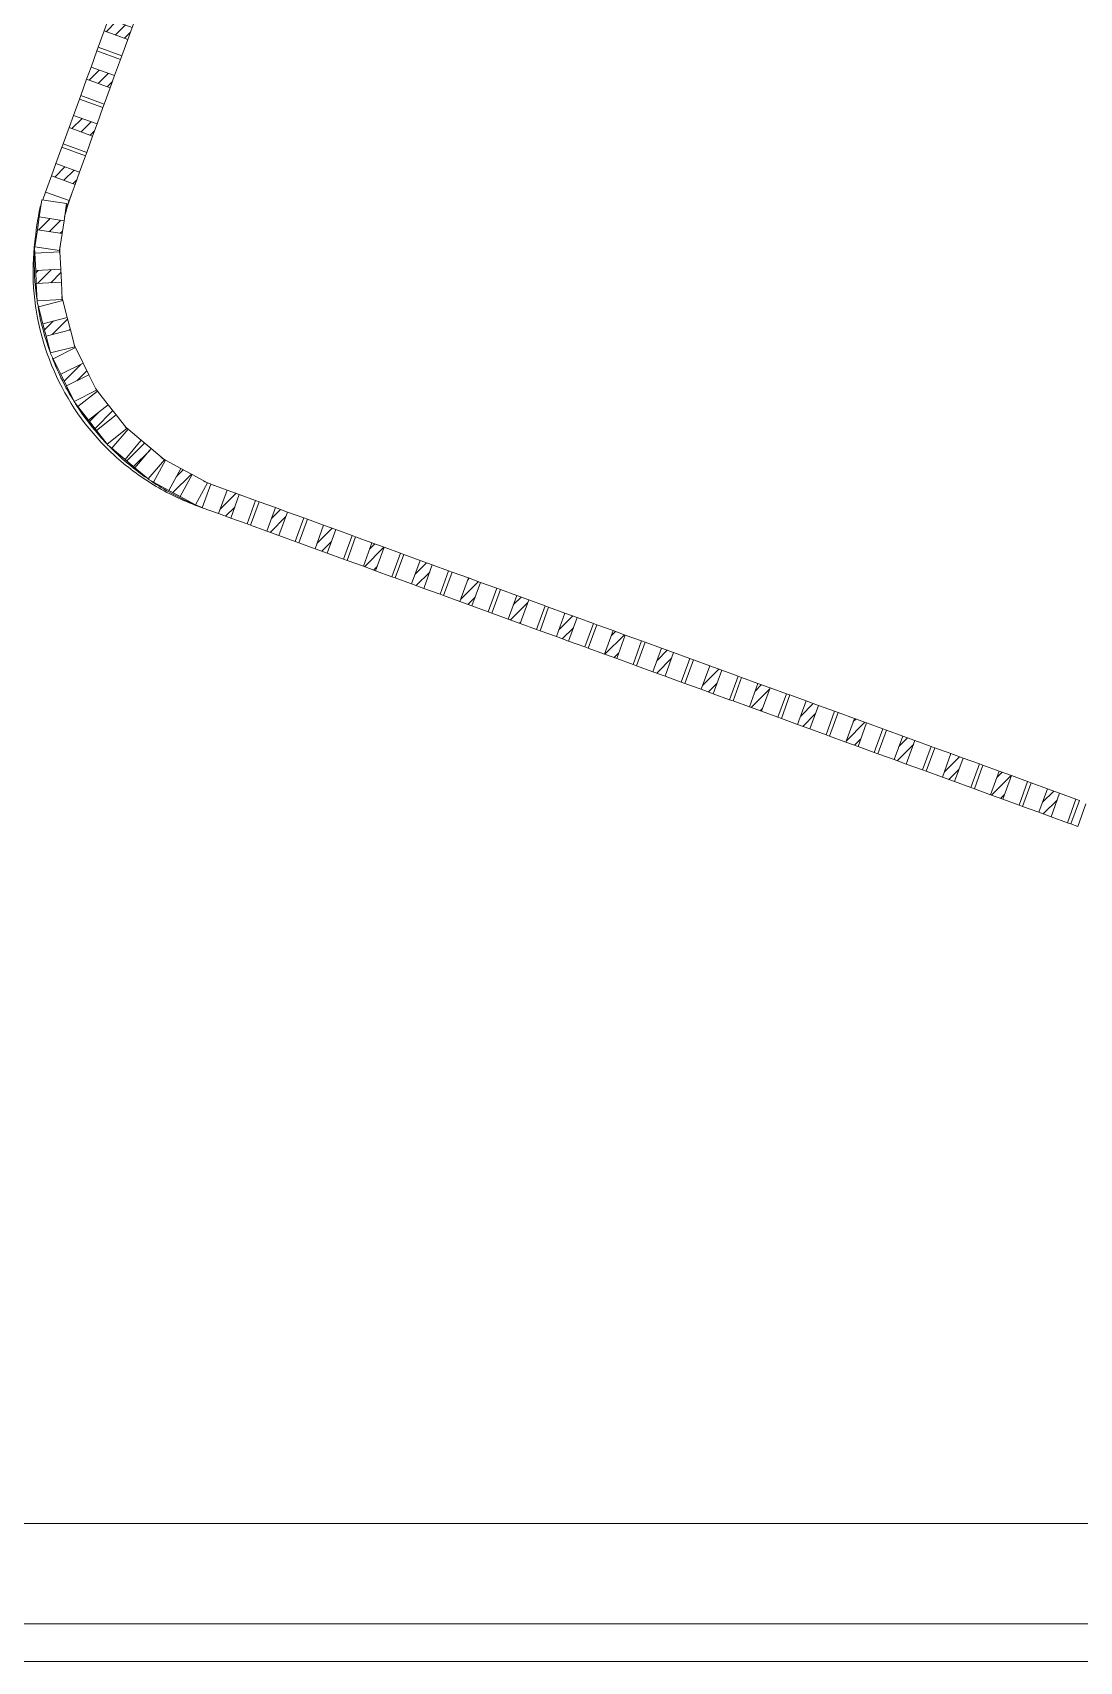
# Model space of a CAD drawing. Header units: millimetres. Extents: x -32090 to 18410, y 18847 to 76047.
# Drawn here: x -22973 to -18794, y 18847 to 25347 of the extents above; entities that cross this region are included whole.
import ezdxf

# ---------------------------------------------------------------- set-up
doc = ezdxf.new("R2010")
doc.units = ezdxf.units.MM
for name, color, linetype, lineweight in [('A-FLOR', 192, 'Continuous', 5), ('A-GLAZ-CURT', 52, 'Continuous', 5), ('A-GLAZ-CWMG', 51, 'Continuous', 5), ('A-WALL', 113, 'Continuous', 5)]:
    doc.layers.add(name, color=color, linetype=linetype, lineweight=lineweight)

# ---------------------------------------------------------------- blocks, each defined once
blk = doc.blocks.new('GUTTER_1 - GUTTER_1-8544427-1st Traffic Floor Plan - Pedestrian')
at = {"layer": 'A-FLOR'}
for p, q in [((-31939.9, 18997), (18260.1, 18997)), ((18410.1, 18847), (-32089.9, 18847))]:
    blk.add_line(p, q, dxfattribs=at)
blk = doc.blocks.new('X Block - X Block-V507-1st Traffic Floor Plan - Pedestrian')
at = {"layer": 'A-GLAZ-CURT'}
h = blk.add_hatch(dxfattribs=at)
h.set_pattern_fill('FP_493', color=256, style=0, pattern_type=2)
h.set_pattern_definition([(245, (-25398.88, 14461.136), (31.720773, -14.79164), [])])
h.paths.add_polyline_path([(18.3, 50), (-33.3, 50), (-33.3, -50), (18.3, -50)])
for p, q in [((-102.5, 50), (-33.3, 50)), ((18.3, 50), (-33.3, 50)), ((-33.3, 50), (-33.3, -50)), ((18.3, -50), (18.3, 50)), ((18.3, 50), (87.5, 50)), ((87.5, 50), (87.5, -50)), ((-33.3, -50), (-102.5, -50)), ((-33.3, -50), (18.3, -50)), ((87.5, -50), (18.3, -50))]:
    blk.add_line(p, q, dxfattribs=at)
blk = doc.blocks.new('X Block - X Block-V508-1st Traffic Floor Plan - Pedestrian')
at = {"layer": 'A-GLAZ-CURT'}
h = blk.add_hatch(dxfattribs=at)
h.set_pattern_fill('FP_494', color=256, style=0, pattern_type=2)
h.set_pattern_definition([(245, (-25603.88, 14461.136), (31.720773, -14.79164), [])])
h.paths.add_polyline_path([(18.3, -50), (18.3, 50), (-33.3, 50), (-33.3, -50)])
for p, q in [((-102.5, 50), (-102.5, -50)), ((-102.5, 50), (-33.3, 50)), ((18.3, 50), (-33.3, 50)), ((-33.3, 50), (-33.3, -50)), ((18.3, -50), (18.3, 50)), ((18.3, 50), (87.5, 50)), ((87.5, 50), (87.5, -50)), ((-33.3, -50), (-102.5, -50)), ((-33.3, -50), (18.3, -50)), ((87.5, -50), (18.3, -50))]:
    blk.add_line(p, q, dxfattribs=at)
blk = doc.blocks.new('X Block - X Block-V509-1st Traffic Floor Plan - Pedestrian')
at = {"layer": 'A-GLAZ-CURT'}
h = blk.add_hatch(dxfattribs=at)
h.set_pattern_fill('FP_495', color=256, style=0, pattern_type=2)
h.set_pattern_definition([(245, (-25808.88, 14461.136), (31.720773, -14.79164), [])])
h.paths.add_polyline_path([(-33.3, 50), (-33.3, -50), (18.3, -50), (18.3, 50)])
for p, q in [((-102.5, 50), (-102.5, -50)), ((-102.5, 50), (-33.3, 50)), ((18.3, 50), (-33.3, 50)), ((-33.3, 50), (-33.3, -50)), ((18.3, -50), (18.3, 50)), ((18.3, 50), (87.5, 50)), ((87.5, 50), (87.5, -50)), ((-33.3, -50), (-102.5, -50)), ((-33.3, -50), (18.3, -50)), ((87.5, -50), (18.3, -50))]:
    blk.add_line(p, q, dxfattribs=at)
blk = doc.blocks.new('X Block - X Block-V510-1st Traffic Floor Plan - Pedestrian')
at = {"layer": 'A-GLAZ-CURT'}
h = blk.add_hatch(dxfattribs=at)
h.set_pattern_fill('FP_496', color=256, style=0, pattern_type=2)
h.set_pattern_definition([(245, (-26013.88, 14461.136), (31.720773, -14.79164), [])])
h.paths.add_polyline_path([(-33.3, 50), (-33.3, -50), (18.3, -50), (18.3, 50), (-33, 50)])
for p, q in [((-102.5, 50), (-102.5, -50)), ((-102.5, 50), (-33.3, 50)), ((18.3, 50), (-33.3, 50)), ((-33.3, 50), (-33.3, -50)), ((18.3, -50), (18.3, 50)), ((18.3, 50), (87.5, 50)), ((87.5, 50), (87.5, -50)), ((-33.3, -50), (-102.5, -50)), ((-33.3, -50), (18.3, -50)), ((87.5, -50), (18.3, -50))]:
    blk.add_line(p, q, dxfattribs=at)
blk = doc.blocks.new('X Block - X Block-V511-1st Traffic Floor Plan - Pedestrian')
at = {"layer": 'A-GLAZ-CURT'}
h = blk.add_hatch(dxfattribs=at)
h.set_pattern_fill('FP_497', color=256, style=0, pattern_type=2)
h.set_pattern_definition([(245, (-26218.88, 14461.136), (31.720773, -14.79164), [])])
h.paths.add_polyline_path([(18.3, -50), (18.3, 50), (-33.3, 50), (-33.3, -50)])
for p, q in [((-102.5, 50), (-102.5, -50)), ((-102.5, 50), (-33.3, 50)), ((18.3, 50), (-33.3, 50)), ((-33.3, 50), (-33.3, -50)), ((18.3, -50), (18.3, 50)), ((18.3, 50), (87.5, 50)), ((87.5, 50), (87.5, -50)), ((-33.3, -50), (-102.5, -50)), ((-33.3, -50), (18.3, -50)), ((87.5, -50), (18.3, -50))]:
    blk.add_line(p, q, dxfattribs=at)
blk = doc.blocks.new('X Block - X Block-V512-1st Traffic Floor Plan - Pedestrian')
at = {"layer": 'A-GLAZ-CURT'}
h = blk.add_hatch(dxfattribs=at)
h.set_pattern_fill('FP_498', color=256, style=0, pattern_type=2)
h.set_pattern_definition([(245, (-26423.88, 14461.136), (31.720773, -14.79164), [])])
h.paths.add_polyline_path([(18.3, -50), (18.3, 50), (-33.3, 50), (-33.3, -50)])
for p, q in [((-102.5, 50), (-102.5, -50)), ((-102.5, 50), (-33.3, 50)), ((18.3, 50), (-33.3, 50)), ((-33.3, 50), (-33.3, -50)), ((18.3, -50), (18.3, 50)), ((18.3, 50), (87.5, 50)), ((87.5, 50), (87.5, -50)), ((-33.3, -50), (-102.5, -50)), ((-33.3, -50), (18.3, -50)), ((87.5, -50), (18.3, -50))]:
    blk.add_line(p, q, dxfattribs=at)
blk = doc.blocks.new('X Block - X Block-V513-1st Traffic Floor Plan - Pedestrian')
at = {"layer": 'A-GLAZ-CURT'}
h = blk.add_hatch(dxfattribs=at)
h.set_pattern_fill('FP_499', color=256, style=0, pattern_type=2)
h.set_pattern_definition([(245, (-26628.88, 14461.136), (31.720773, -14.79164), [])])
h.paths.add_polyline_path([(-33.3, 50), (-33.3, -50), (18.3, -50), (18.3, 50)])
for p, q in [((-102.5, 50), (-102.5, -50)), ((-102.5, 50), (-33.3, 50)), ((18.3, 50), (-33.3, 50)), ((-33.3, 50), (-33.3, -50)), ((18.3, -50), (18.3, 50)), ((18.3, 50), (87.5, 50)), ((87.5, 50), (87.5, -50)), ((-33.3, -50), (-102.5, -50)), ((-33.3, -50), (18.3, -50)), ((87.5, -50), (18.3, -50))]:
    blk.add_line(p, q, dxfattribs=at)
blk = doc.blocks.new('X Block - X Block-V514-1st Traffic Floor Plan - Pedestrian')
at = {"layer": 'A-GLAZ-CURT'}
h = blk.add_hatch(dxfattribs=at)
h.set_pattern_fill('FP_500', color=256, style=0, pattern_type=2)
h.set_pattern_definition([(245, (-26833.88, 14461.136), (31.720773, -14.79164), [])])
h.paths.add_polyline_path([(-33.3, 50), (-33.3, -50), (18.3, -50), (18.3, 50), (4.2, 50)])
for p, q in [((-102.5, 50), (-102.5, -50)), ((-102.5, 50), (-33.3, 50)), ((18.3, 50), (-33.3, 50)), ((-33.3, 50), (-33.3, -50)), ((18.3, -50), (18.3, 50)), ((18.3, 50), (87.5, 50)), ((87.5, 50), (87.5, -50)), ((-33.3, -50), (-102.5, -50)), ((-33.3, -50), (18.3, -50)), ((87.5, -50), (18.3, -50))]:
    blk.add_line(p, q, dxfattribs=at)
blk = doc.blocks.new('X Block - X Block-V515-1st Traffic Floor Plan - Pedestrian')
at = {"layer": 'A-GLAZ-CURT'}
h = blk.add_hatch(dxfattribs=at)
h.set_pattern_fill('FP_501', color=256, style=0, pattern_type=2)
h.set_pattern_definition([(245, (-27038.88, 14461.136), (31.720773, -14.79164), [])])
h.paths.add_polyline_path([(18.3, -50), (18.3, 50), (-33.3, 50), (-33.3, -50)])
for p, q in [((-102.5, 50), (-102.5, -50)), ((-102.5, 50), (-33.3, 50)), ((18.3, 50), (-33.3, 50)), ((-33.3, 50), (-33.3, -50)), ((18.3, -50), (18.3, 50)), ((18.3, 50), (87.5, 50)), ((87.5, 50), (87.5, -50)), ((-33.3, -50), (-102.5, -50)), ((-33.3, -50), (18.3, -50)), ((87.5, -50), (18.3, -50))]:
    blk.add_line(p, q, dxfattribs=at)
blk = doc.blocks.new('X Block - X Block-V516-1st Traffic Floor Plan - Pedestrian')
at = {"layer": 'A-GLAZ-CURT'}
h = blk.add_hatch(dxfattribs=at)
h.set_pattern_fill('FP_502', color=256, style=0, pattern_type=2)
h.set_pattern_definition([(245, (-27243.88, 14461.136), (31.720773, -14.79164), [])])
h.paths.add_polyline_path([(18.3, 50), (-33.3, 50), (-33.3, -50), (18.3, -50)])
for p, q in [((-102.5, 50), (-102.5, -50)), ((-102.5, 50), (-33.3, 50)), ((18.3, 50), (-33.3, 50)), ((-33.3, 50), (-33.3, -50)), ((18.3, -50), (18.3, 50)), ((18.3, 50), (87.5, 50)), ((87.5, 50), (87.5, -50)), ((-33.3, -50), (-102.5, -50)), ((-33.3, -50), (18.3, -50)), ((87.5, -50), (18.3, -50))]:
    blk.add_line(p, q, dxfattribs=at)
blk = doc.blocks.new('X Block - X Block-V517-1st Traffic Floor Plan - Pedestrian')
at = {"layer": 'A-GLAZ-CURT'}
h = blk.add_hatch(dxfattribs=at)
h.set_pattern_fill('FP_503', color=256, style=0, pattern_type=2)
h.set_pattern_definition([(245, (-27448.88, 14461.136), (31.720773, -14.79164), [])])
h.paths.add_polyline_path([(-33.3, 50), (-33.3, -50), (18.3, -50), (18.3, 50)])
for p, q in [((-102.5, 50), (-102.5, -50)), ((-102.5, 50), (-33.3, 50)), ((18.3, 50), (-33.3, 50)), ((-33.3, 50), (-33.3, -50)), ((18.3, -50), (18.3, 50)), ((18.3, 50), (87.5, 50)), ((87.5, 50), (87.5, -50)), ((-33.3, -50), (-102.5, -50)), ((-33.3, -50), (18.3, -50)), ((87.5, -50), (18.3, -50))]:
    blk.add_line(p, q, dxfattribs=at)
blk = doc.blocks.new('Rectangular Mullion - 15 x 100mm-10623212-1st Traffic Floor Plan - Pedestrian')
at = {"layer": 'A-GLAZ-CWMG'}
for p, q in [((0, 50), (-15, 50)), ((-15, 50), (-15, -50)), ((0, -50), (0, 50)), ((-15, -50), (0, -50))]:
    blk.add_line(p, q, dxfattribs=at)
blk = doc.blocks.new('Rectangular Mullion - 15 x 100mm-10623206-1st Traffic Floor Plan - Pedestrian')
at = {"layer": 'A-GLAZ-CWMG'}
for p, q in [((17131.1, 68712), (17131.1, 68727)), ((17231.1, 68727), (17231.1, 68712))]:
    blk.add_line(p, q, dxfattribs=at)
blk = doc.blocks.new('Rectangular Mullion - 15 x 100mm-V155-1st Traffic Floor Plan - Pedestrian')
at = {"layer": 'A-GLAZ-CWMG'}
for p, q in [((-23149.9, 65882), (-23134.9, 65882)), ((-23134.9, 65782), (-23149.9, 65782))]:
    blk.add_line(p, q, dxfattribs=at)
blk = doc.blocks.new('X Block - X Block-V518-1st Traffic Floor Plan - Pedestrian')
at = {"layer": 'A-GLAZ-CURT'}
h = blk.add_hatch(dxfattribs=at)
h.set_pattern_fill('FP_504', color=256, style=0, pattern_type=2)
h.set_pattern_definition([(245, (-27653.88, 14461.136), (31.720773, -14.79164), [])])
h.paths.add_polyline_path([(-33.3, 50), (-33.3, -50), (18.3, -50), (18.3, 50)])
for p, q in [((-102.5, 50), (-102.5, -50)), ((-102.5, 50), (-33.3, 50)), ((18.3, 50), (-33.3, 50)), ((-33.3, 50), (-33.3, -50)), ((18.3, -50), (18.3, 50)), ((18.3, 50), (87.5, 50)), ((87.5, 50), (87.5, -50)), ((-33.3, -50), (-102.5, -50)), ((-33.3, -50), (18.3, -50)), ((87.5, -50), (18.3, -50))]:
    blk.add_line(p, q, dxfattribs=at)
blk = doc.blocks.new('X Block - X Block-V519-1st Traffic Floor Plan - Pedestrian')
at = {"layer": 'A-GLAZ-CURT'}
h = blk.add_hatch(dxfattribs=at)
h.set_pattern_fill('FP_505', color=256, style=0, pattern_type=2)
h.set_pattern_definition([(245, (-27858.88, 14461.136), (31.720773, -14.79164), [])])
h.paths.add_polyline_path([(18.3, 50), (-33.3, 50), (-33.3, -50), (18.3, -50)])
for p, q in [((-102.5, 50), (-102.5, -50)), ((-102.5, 50), (-33.3, 50)), ((18.3, 50), (-33.3, 50)), ((-33.3, 50), (-33.3, -50)), ((18.3, -50), (18.3, 50)), ((18.3, 50), (87.5, 50)), ((87.5, 50), (87.5, -50)), ((-33.3, -50), (-102.5, -50)), ((-33.3, -50), (18.3, -50)), ((87.5, -50), (18.3, -50))]:
    blk.add_line(p, q, dxfattribs=at)
blk = doc.blocks.new('X Block - X Block-V520-1st Traffic Floor Plan - Pedestrian')
at = {"layer": 'A-GLAZ-CURT'}
h = blk.add_hatch(dxfattribs=at)
h.set_pattern_fill('FP_506', color=256, style=0, pattern_type=2)
h.set_pattern_definition([(245, (-28063.88, 14461.136), (31.720773, -14.79164), [])])
h.paths.add_polyline_path([(18.3, 50), (-33.3, 50), (-33.3, -50), (18.3, -50)])
for p, q in [((-102.5, 50), (-102.5, -50)), ((-102.5, 50), (-33.3, 50)), ((18.3, 50), (-33.3, 50)), ((-33.3, 50), (-33.3, -50)), ((18.3, -50), (18.3, 50)), ((18.3, 50), (87.5, 50)), ((87.5, 50), (87.5, -50)), ((-33.3, -50), (-102.5, -50)), ((-33.3, -50), (18.3, -50)), ((87.5, -50), (18.3, -50))]:
    blk.add_line(p, q, dxfattribs=at)
blk = doc.blocks.new('X Block - X Block-V521-1st Traffic Floor Plan - Pedestrian')
at = {"layer": 'A-GLAZ-CURT'}
h = blk.add_hatch(dxfattribs=at)
h.set_pattern_fill('FP_507', color=256, style=0, pattern_type=2)
h.set_pattern_definition([(245, (-28268.88, 14461.136), (31.720773, -14.79164), [])])
h.paths.add_polyline_path([(-33.3, 50), (-33.3, -50), (18.3, -50), (18.3, 50)])
for p, q in [((-102.5, 50), (-102.5, -50)), ((-102.5, 50), (-33.3, 50)), ((18.3, 50), (-33.3, 50)), ((-33.3, 50), (-33.3, -50)), ((18.3, -50), (18.3, 50)), ((18.3, 50), (87.5, 50)), ((87.5, 50), (87.5, -50)), ((-33.3, -50), (-102.5, -50)), ((-33.3, -50), (18.3, -50)), ((87.5, -50), (18.3, -50))]:
    blk.add_line(p, q, dxfattribs=at)
blk = doc.blocks.new('X Block - X Block-V522-1st Traffic Floor Plan - Pedestrian')
at = {"layer": 'A-GLAZ-CURT'}
h = blk.add_hatch(dxfattribs=at)
h.set_pattern_fill('FP_508', color=256, style=0, pattern_type=2)
h.set_pattern_definition([(245, (-28473.88, 14461.136), (31.720773, -14.79164), [])])
h.paths.add_polyline_path([(-33.3, 50), (-33.3, -50), (18.3, -50), (18.3, 50)])
for p, q in [((-102.5, 50), (-102.5, -50)), ((-102.5, 50), (-33.3, 50)), ((18.3, 50), (-33.3, 50)), ((-33.3, 50), (-33.3, -50)), ((18.3, -50), (18.3, 50)), ((18.3, 50), (87.5, 50)), ((87.5, 50), (87.5, -50)), ((-33.3, -50), (-102.5, -50)), ((-33.3, -50), (18.3, -50)), ((87.5, -50), (18.3, -50))]:
    blk.add_line(p, q, dxfattribs=at)
blk = doc.blocks.new('X Block - X Block-V523-1st Traffic Floor Plan - Pedestrian')
at = {"layer": 'A-GLAZ-CURT'}
h = blk.add_hatch(dxfattribs=at)
h.set_pattern_fill('FP_509', color=256, style=0, pattern_type=2)
h.set_pattern_definition([(335, (-15483.08, -29940.082), (14.79164, 31.720773), [])])
h.paths.add_polyline_path([(-33.3, -50), (18.3, -50), (18.3, 50), (-33.3, 50), (-33.3, 44.8)])
for p, q in [((-102.5, 50), (-102.5, -50)), ((-102.5, 50), (-33.3, 50)), ((18.3, 50), (-33.3, 50)), ((-33.3, 50), (-33.3, -50)), ((18.3, -50), (18.3, 50)), ((18.3, 50), (87.5, 50)), ((87.5, 50), (87.5, -50)), ((-33.3, -50), (-102.5, -50)), ((-33.3, -50), (18.3, -50)), ((87.5, -50), (18.3, -50))]:
    blk.add_line(p, q, dxfattribs=at)
blk = doc.blocks.new('X Block - X Block-V524-1st Traffic Floor Plan - Pedestrian')
at = {"layer": 'A-GLAZ-CURT'}
h = blk.add_hatch(dxfattribs=at)
h.set_pattern_fill('FP_510', color=256, style=0, pattern_type=2)
h.set_pattern_definition([(335, (-15688.08, -29940.082), (14.79164, 31.720773), [])])
h.paths.add_polyline_path([(-33.3, 50), (-33.3, -50), (18.3, -50), (18.3, 50)])
for p, q in [((-102.5, 50), (-102.5, -50)), ((-102.5, 50), (-33.3, 50)), ((18.3, 50), (-33.3, 50)), ((-33.3, 50), (-33.3, -50)), ((18.3, -50), (18.3, 50)), ((18.3, 50), (87.5, 50)), ((87.5, 50), (87.5, -50)), ((-33.3, -50), (-102.5, -50)), ((-33.3, -50), (18.3, -50)), ((87.5, -50), (18.3, -50))]:
    blk.add_line(p, q, dxfattribs=at)
blk = doc.blocks.new('X Block - X Block-V525-1st Traffic Floor Plan - Pedestrian')
at = {"layer": 'A-GLAZ-CURT'}
h = blk.add_hatch(dxfattribs=at)
h.set_pattern_fill('FP_511', color=256, style=0, pattern_type=2)
h.set_pattern_definition([(335, (-15893.08, -29940.082), (14.79164, 31.720773), [])])
h.paths.add_polyline_path([(18.3, 50), (-33.3, 50), (-33.3, -50), (18.3, -50)])
for p, q in [((-102.5, 50), (-102.5, -50)), ((-102.5, 50), (-33.3, 50)), ((18.3, 50), (-33.3, 50)), ((-33.3, 50), (-33.3, -50)), ((18.3, -50), (18.3, 50)), ((18.3, 50), (87.5, 50)), ((87.5, 50), (87.5, -50)), ((-33.3, -50), (-102.5, -50)), ((-33.3, -50), (18.3, -50)), ((87.5, -50), (18.3, -50))]:
    blk.add_line(p, q, dxfattribs=at)
blk = doc.blocks.new('X Block - X Block-V526-1st Traffic Floor Plan - Pedestrian')
at = {"layer": 'A-GLAZ-CURT'}
h = blk.add_hatch(dxfattribs=at)
h.set_pattern_fill('FP_512', color=256, style=0, pattern_type=2)
h.set_pattern_definition([(335, (-16098.08, -29940.082), (14.79164, 31.720773), [])])
h.paths.add_polyline_path([(-33.3, -50), (18.3, -50), (18.3, 50), (-33.3, 50)])
for p, q in [((-102.5, 50), (-102.5, -50)), ((-102.5, 50), (-33.3, 50)), ((18.3, 50), (-33.3, 50)), ((-33.3, 50), (-33.3, -50)), ((18.3, -50), (18.3, 50)), ((18.3, 50), (87.5, 50)), ((87.5, 50), (87.5, -50)), ((-33.3, -50), (-102.5, -50)), ((-33.3, -50), (18.3, -50)), ((87.5, -50), (18.3, -50))]:
    blk.add_line(p, q, dxfattribs=at)
blk = doc.blocks.new('Rectangular Mullion - 15 x 100mm-V501-1st Traffic Floor Plan - Pedestrian')
at = {"layer": 'A-GLAZ-CWMG'}
for p, q in [((-12991.4, 22638), (-12977.3, 22643.1)), ((-12943.1, 22549.2), (-12957.2, 22544))]:
    blk.add_line(p, q, dxfattribs=at)
blk = doc.blocks.new('X Block - X Block-V567-1st Traffic Floor Plan - Pedestrian')
at = {"layer": 'A-GLAZ-CURT'}
h = blk.add_hatch(dxfattribs=at)
h.set_pattern_fill('FP_554', color=256, style=0, pattern_type=2)
h.set_pattern_definition([(245, (-28678.88, 14461.136), (31.720773, -14.79164), [])])
h.paths.add_polyline_path([(18.3, 50), (-33.3, 50), (-33.3, -50), (18.3, -50)])
for p, q in [((-102.5, 50), (-102.5, -50)), ((-102.5, 50), (-33.3, 50)), ((18.3, 50), (-33.3, 50)), ((-33.3, 50), (-33.3, -50)), ((18.3, -50), (18.3, 50)), ((18.3, 50), (87.5, 50)), ((87.5, 50), (87.5, -50)), ((-33.3, -50), (-102.5, -50)), ((-33.3, -50), (18.3, -50)), ((87.5, -50), (18.3, -50))]:
    blk.add_line(p, q, dxfattribs=at)
blk = doc.blocks.new('X Block - X Block-V568-1st Traffic Floor Plan - Pedestrian')
at = {"layer": 'A-GLAZ-CURT'}
h = blk.add_hatch(dxfattribs=at)
h.set_pattern_fill('FP_555', color=256, style=0, pattern_type=2)
h.set_pattern_definition([(245, (-28876.38, 14461.136), (31.720773, -14.79164), [])])
h.paths.add_polyline_path([(25.8, -50), (25.8, 50), (-25.8, 50), (-25.8, -50)])
for p, q in [((-95, 50), (-95, -50)), ((-95, 50), (-25.8, 50)), ((25.8, 50), (-25.8, 50)), ((-25.8, 50), (-25.8, -50)), ((25.8, -50), (25.8, 50)), ((25.8, 50), (95, 50)), ((95, 50), (95, -50)), ((-25.8, -50), (-95, -50)), ((-25.8, -50), (25.8, -50)), ((95, -50), (25.8, -50))]:
    blk.add_line(p, q, dxfattribs=at)
blk = doc.blocks.new('X Block - X Block-V577-1st Traffic Floor Plan - Pedestrian')
at = {"layer": 'A-GLAZ-CURT'}
h = blk.add_hatch(dxfattribs=at)
h.set_pattern_fill('FP_565', color=256, style=0, pattern_type=2)
h.set_pattern_definition([(253.368, (-30891.88, 10088.55), (33.5357, -10.017824), [])])
h.paths.add_polyline_path([(-33.3, 50), (-33.3, -50), (18.3, -50), (18.3, 50), (16.4, 50)])
for p, q in [((-102.5, 50), (-102.5, -50)), ((-102.5, 50), (-33.3, 50)), ((18.3, 50), (-33.3, 50)), ((-33.3, 50), (-33.3, -50)), ((18.3, -50), (18.3, 50)), ((18.3, 50), (87.5, 50)), ((87.5, 50), (87.5, -50)), ((-33.3, -50), (-102.5, -50)), ((-33.3, -50), (18.3, -50)), ((87.5, -50), (18.3, -50))]:
    blk.add_line(p, q, dxfattribs=at)
blk = doc.blocks.new('X Block - X Block-V578-1st Traffic Floor Plan - Pedestrian')
at = {"layer": 'A-GLAZ-CURT'}
h = blk.add_hatch(dxfattribs=at)
h.set_pattern_fill('FP_566', color=256, style=0, pattern_type=2)
h.set_pattern_definition([(265.135, (-32502.87, 3556.18), (34.873905, -2.96829), [])])
h.paths.add_polyline_path([(-33.3, 50), (-33.3, -50), (18.3, -50), (18.3, 50)])
for p, q in [((-102.5, 50), (-102.5, -50)), ((-102.5, 50), (-33.3, 50)), ((18.3, 50), (-33.3, 50)), ((-33.3, 50), (-33.3, -50)), ((18.3, -50), (18.3, 50)), ((18.3, 50), (87.5, 50)), ((87.5, 50), (87.5, -50)), ((-33.3, -50), (-102.5, -50)), ((-33.3, -50), (18.3, -50)), ((87.5, -50), (18.3, -50))]:
    blk.add_line(p, q, dxfattribs=at)
blk = doc.blocks.new('X Block - X Block-V579-1st Traffic Floor Plan - Pedestrian')
at = {"layer": 'A-GLAZ-CURT'}
h = blk.add_hatch(dxfattribs=at)
h.set_pattern_fill('FP_567', color=256, style=0, pattern_type=2)
h.set_pattern_definition([(276.901, (-32747.926, -3167.44), (34.746434, 4.205396), [])])
h.paths.add_polyline_path([(-33.3, 50), (-33.3, -50), (18.3, -50), (18.3, 50)])
for p, q in [((-102.5, 50), (-102.5, -50)), ((-102.5, 50), (-33.3, 50)), ((18.3, 50), (-33.3, 50)), ((-33.3, 50), (-33.3, -50)), ((18.3, -50), (18.3, 50)), ((18.3, 50), (87.5, 50)), ((87.5, 50), (87.5, -50)), ((-33.3, -50), (-102.5, -50)), ((-33.3, -50), (18.3, -50)), ((87.5, -50), (18.3, -50))]:
    blk.add_line(p, q, dxfattribs=at)
blk = doc.blocks.new('X Block - X Block-V580-1st Traffic Floor Plan - Pedestrian')
at = {"layer": 'A-GLAZ-CURT'}
h = blk.add_hatch(dxfattribs=at)
h.set_pattern_fill('FP_568', color=256, style=0, pattern_type=2)
h.set_pattern_definition([(288.667, (-31616.752, -9799.75), (33.158817, 11.20236), [])])
h.paths.add_polyline_path([(18.3, 50), (-33.3, 50), (-33.3, -50), (18.3, -50)])
for p, q in [((-102.5, 50), (-102.5, -50)), ((-102.5, 50), (-33.3, 50)), ((18.3, 50), (-33.3, 50)), ((-33.3, 50), (-33.3, -50)), ((18.3, -50), (18.3, 50)), ((18.3, 50), (87.5, 50)), ((87.5, 50), (87.5, -50)), ((-33.3, -50), (-102.5, -50)), ((-33.3, -50), (18.3, -50)), ((87.5, -50), (18.3, -50))]:
    blk.add_line(p, q, dxfattribs=at)
blk = doc.blocks.new('X Block - X Block-V581-1st Traffic Floor Plan - Pedestrian')
at = {"layer": 'A-GLAZ-CURT'}
h = blk.add_hatch(dxfattribs=at)
h.set_pattern_fill('FP_569', color=256, style=0, pattern_type=2)
h.set_pattern_definition([(300.433, (-29156.883, -16062.032), (30.177773, 17.728566), [])])
h.paths.add_polyline_path([(-33.3, 50), (-33.3, -50), (18.3, -50), (18.3, 50)])
for p, q in [((-102.5, 50), (-102.5, -50)), ((-102.5, 50), (-33.3, 50)), ((18.3, 50), (-33.3, 50)), ((-33.3, 50), (-33.3, -50)), ((18.3, -50), (18.3, 50)), ((18.3, 50), (87.5, 50)), ((87.5, 50), (87.5, -50)), ((-33.3, -50), (-102.5, -50)), ((-33.3, -50), (18.3, -50)), ((87.5, -50), (18.3, -50))]:
    blk.add_line(p, q, dxfattribs=at)
blk = doc.blocks.new('X Block - X Block-V582-1st Traffic Floor Plan - Pedestrian')
at = {"layer": 'A-GLAZ-CURT'}
h = blk.add_hatch(dxfattribs=at)
h.set_pattern_fill('FP_570', color=256, style=0, pattern_type=2)
h.set_pattern_definition([(312.2, (-25471.697, -21691.11), (25.92816, 23.51022), [])])
h.paths.add_polyline_path([(18.3, 50), (-33.3, 50), (-33.3, -50), (18.3, -50)])
for p, q in [((-102.5, 50), (-102.5, -50)), ((-102.5, 50), (-33.3, 50)), ((18.3, 50), (-33.3, 50)), ((-33.3, 50), (-33.3, -50)), ((18.3, -50), (18.3, 50)), ((18.3, 50), (87.5, 50)), ((87.5, 50), (87.5, -50)), ((-33.3, -50), (-102.5, -50)), ((-33.3, -50), (18.3, -50)), ((87.5, -50), (18.3, -50))]:
    blk.add_line(p, q, dxfattribs=at)
blk = doc.blocks.new('X Block - X Block-11240932-1st Traffic Floor Plan - Pedestrian')
at = {"layer": 'A-GLAZ-CURT'}
h = blk.add_hatch(dxfattribs=at)
h.set_pattern_fill('FP_571', color=256, style=0, pattern_type=2)
h.set_pattern_definition([(323.534, (-20907.26, -26294.367), (20.8021, 28.14734), [])])
h.paths.add_polyline_path([(25.8, 50), (-25.8, 50), (-25.8, -50), (25.8, -50)])
for p, q in [((-95, 50), (-95, -50)), ((-95, 50), (-25.8, 50)), ((25.8, 50), (-25.8, 50)), ((-25.8, 50), (-25.8, -50)), ((25.8, -50), (25.8, 50)), ((25.8, 50), (95, 50)), ((95, 50), (95, -50)), ((-25.8, -50), (-95, -50)), ((-25.8, -50), (25.8, -50)), ((95, -50), (25.8, -50))]:
    blk.add_line(p, q, dxfattribs=at)
blk = doc.blocks.new('Rectangular Mullion - 15 x 100mm-10925120-1st Traffic Floor Plan - Pedestrian')
at = {"layer": 'A-GLAZ-CWMG'}
for p, q in [((-22450.6, 23645.2), (-22441.9, 23640.5)), ((-22489.4, 23552.5), (-22507.2, 23562.1))]:
    blk.add_line(p, q, dxfattribs=at)
blk = doc.blocks.new('Rectangular Mullion - 15 x 100mm-10925089-1st Traffic Floor Plan - Pedestrian')
at = {"layer": 'A-GLAZ-CWMG'}
for p, q in [((-22599.4, 23770.7), (-22591.9, 23764.3)), ((-22656.4, 23687.8), (-22671.8, 23700.8)), ((-22507.2, 23562.1), (-22511.1, 23565.4))]:
    blk.add_line(p, q, dxfattribs=at)
blk = doc.blocks.new('Rectangular Mullion - 15 x 100mm-10949321-1st Traffic Floor Plan - Pedestrian')
at = {"layer": 'A-GLAZ-CWMG'}
for p, q in [((-22963.8, 24466.5), (-22964.8, 24486.5)), ((-22864.4, 24481.4), (-22863.9, 24471.4)), ((-22954.3, 24271.6), (-22954.5, 24276.8))]:
    blk.add_line(p, q, dxfattribs=at)
blk = doc.blocks.new('Rectangular Mullion - 15 x 100mm-10949325-1st Traffic Floor Plan - Pedestrian')
at = {"layer": 'A-GLAZ-CWMG'}
blk.add_line((-22964.8, 24486.5), (-22964.1, 24491.4), dxfattribs=at)

msp = doc.modelspace()

# ---------------------------------------------------------------- linework, layer by layer
at = {"layer": 'A-FLOR'}
for p, q in [((-22312.9, 23457.2), (-22295.3, 23450.8)), ((-18800.6, 22178.9), (-18767.8, 22269.3)), ((-18827.8, 22188.8), (-18800.6, 22178.9)), ((17860.1, 19397), (-31539.9, 19397))]:
    msp.add_line(p, q, dxfattribs=at)
msp.add_arc((-21970.8, 24396.9), 900, 159.99999, 166.29966, dxfattribs=at)
msp.add_open_spline([(-22961.4, 24534.1), (-22969.7, 24474.3), (-22978.8, 24282.3), (-22900.8, 23963.3), (-22703.5, 23694.3), (-22492.9, 23536.5), (-22374.6, 23479.7), (-22312.9, 23457.2)], degree=3, knots=[-0.8653796, -0.8653796, -0.8653796, -0.8653796, -0.75, -0.5, -0.25, -0.125, 0, 0, 0, 0], dxfattribs=at)
at = {"layer": 'A-WALL'}
for p, q in [((-22932.4, 24678.8), (-22921, 24710.2)), ((-22942.6, 24650.8), (-22938.4, 24662.4)), ((-22827, 24676), (-22841, 24637.6)), ((-22889.5, 24036.6), (-22888.2, 24037.4))]:
    msp.add_line(p, q, dxfattribs=at)
for radius, start, end in [(1050, 167.87112, 175.96483), (1050, 177.95322, 187.97695), (950, 176.30117, 177.63721), (1050, 189.76054, 199.98563), (950, 188.30052, 189.33297), (950, 200.27796, 200.83973), (1050, 201.40903, 212.02563), (1050, 202.01697, 204.18408), (1050, 202.01697, 204.18408), (1050, 206.44163, 210.40991), (1050, 206.44163, 210.40991), (950, 211.9872, 212.31299), (1050, 212.51211, 223.70026), (1050, 212.51211, 223.70026), (1050, 212.76831, 223.25539), (950, 223.6293, 224.14698), (950, 223.71026, 224.09228), (1050, 224.26284, 234.72857), (950, 235.14578, 236.07809), (1050, 236.2939, 246.43739), (950, 246.8001, 249.69007), (1050, 247.24126, 248.82987)]:
    msp.add_arc((-21916.1, 24430.2), radius, start, end, dxfattribs=at)

# ---------------------------------------------------------------- block references
at = {"layer": 'A-FLOR'}
msp.add_blockref('GUTTER_1 - GUTTER_1-8544427-1st Traffic Floor Plan - Pedestrian', (0, 0), dxfattribs=at)
at = {"layer": 'A-GLAZ-CURT'}
for name, p, rotation in [('X Block - X Block-V526-1st Traffic Floor Plan - Pedestrian', (-22628.6, 25367.4), 69.99998953874865), ('X Block - X Block-V525-1st Traffic Floor Plan - Pedestrian', (-22698.7, 25174.7), 69.99998953874865), ('X Block - X Block-V524-1st Traffic Floor Plan - Pedestrian', (-22768.8, 24982.1), 69.99998953874865), ('X Block - X Block-V523-1st Traffic Floor Plan - Pedestrian', (-22838.9, 24789.5), 69.99998953874865), ('X Block - X Block-11240932-1st Traffic Floor Plan - Pedestrian', (-22900.5, 24577.9), 81.46561775837479), ('X Block - X Block-V582-1st Traffic Floor Plan - Pedestrian', (-22909.6, 24381.6), 92.80024263369059), ('X Block - X Block-V581-1st Traffic Floor Plan - Pedestrian', (-22878.8, 24180), 104.5665423796589), ('X Block - X Block-V580-1st Traffic Floor Plan - Pedestrian', (-22807.6, 23988.9), 116.3328421256273), ('X Block - X Block-V579-1st Traffic Floor Plan - Pedestrian', (-22698.9, 23816.4), 128.0991418715975), ('X Block - X Block-V578-1st Traffic Floor Plan - Pedestrian', (-22557.2, 23669.7), 139.8654416175666), ('X Block - X Block-V577-1st Traffic Floor Plan - Pedestrian', (-22388.7, 23554.9), 151.6317413635342), ('X Block - X Block-V568-1st Traffic Floor Plan - Pedestrian', (-22188.9, 23465.3), 159.999989306227), ('X Block - X Block-V567-1st Traffic Floor Plan - Pedestrian', (-22003.3, 23397.8), 159.999989306227), ('X Block - X Block-V522-1st Traffic Floor Plan - Pedestrian', (-21810.7, 23327.7), 159.999989306227), ('X Block - X Block-V521-1st Traffic Floor Plan - Pedestrian', (-21618.1, 23257.6), 159.999989306227), ('X Block - X Block-V520-1st Traffic Floor Plan - Pedestrian', (-21425.4, 23187.4), 159.999989306227), ('X Block - X Block-V519-1st Traffic Floor Plan - Pedestrian', (-21232.8, 23117.3), 159.999989306227), ('X Block - X Block-V518-1st Traffic Floor Plan - Pedestrian', (-21040.1, 23047.2), 159.999989306227), ('X Block - X Block-V517-1st Traffic Floor Plan - Pedestrian', (-20847.5, 22977.1), 159.999989306227), ('X Block - X Block-V516-1st Traffic Floor Plan - Pedestrian', (-20654.9, 22907), 159.999989306227), ('X Block - X Block-V515-1st Traffic Floor Plan - Pedestrian', (-20462.2, 22836.9), 159.999989306227), ('X Block - X Block-V514-1st Traffic Floor Plan - Pedestrian', (-20269.6, 22766.8), 159.999989306227), ('X Block - X Block-V513-1st Traffic Floor Plan - Pedestrian', (-20077, 22696.6), 159.999989306227), ('X Block - X Block-V512-1st Traffic Floor Plan - Pedestrian', (-19884.3, 22626.5), 159.999989306227), ('X Block - X Block-V511-1st Traffic Floor Plan - Pedestrian', (-19691.7, 22556.4), 159.999989306227), ('X Block - X Block-V510-1st Traffic Floor Plan - Pedestrian', (-19499, 22486.3), 159.999989306227), ('X Block - X Block-V509-1st Traffic Floor Plan - Pedestrian', (-19306.4, 22416.2), 159.999989306227), ('X Block - X Block-V508-1st Traffic Floor Plan - Pedestrian', (-19113.8, 22346.1), 159.999989306227), ('X Block - X Block-V507-1st Traffic Floor Plan - Pedestrian', (-18921.1, 22276), 159.999989306227)]:
    msp.add_blockref(name, p, dxfattribs=dict(at, rotation=rotation))
at = {"layer": 'A-GLAZ-CWMG'}
for name, p, rotation in [('Rectangular Mullion - 15 x 100mm-V155-1st Traffic Floor Plan - Pedestrian', (47110.8, 24494.9), 69.99998953874825), ('Rectangular Mullion - 15 x 100mm-V155-1st Traffic Floor Plan - Pedestrian', (47040.7, 24302.3), 69.99998953874825), ('Rectangular Mullion - 15 x 100mm-V501-1st Traffic Floor Plan - Pedestrian', (-48449.3, 29468.1), 230.0000010553229), ('Rectangular Mullion - 15 x 100mm-10925089-1st Traffic Floor Plan - Pedestrian', (-18146.1, -8172.5), 324.7011007620923), ('Rectangular Mullion - 15 x 100mm-10925089-1st Traffic Floor Plan - Pedestrian', (-11576.9, -6718.7), 336.4674005080607), ('Rectangular Mullion - 15 x 100mm-10925089-1st Traffic Floor Plan - Pedestrian', (-5442.3, -3955.8), 348.2337002540309), ('Rectangular Mullion - 15 x 100mm-V155-1st Traffic Floor Plan - Pedestrian', (-21323.5, 93207.3), 159.9999893062273), ('Rectangular Mullion - 15 x 100mm-V155-1st Traffic Floor Plan - Pedestrian', (-21130.9, 93137.2), 159.9999893062273), ('Rectangular Mullion - 15 x 100mm-V155-1st Traffic Floor Plan - Pedestrian', (-20938.2, 93067.1), 159.9999893062273), ('Rectangular Mullion - 15 x 100mm-V155-1st Traffic Floor Plan - Pedestrian', (-20745.6, 92997), 159.9999893062262), ('Rectangular Mullion - 15 x 100mm-V155-1st Traffic Floor Plan - Pedestrian', (-20552.9, 92926.8), 159.9999893062273), ('Rectangular Mullion - 15 x 100mm-V155-1st Traffic Floor Plan - Pedestrian', (-20360.3, 92856.7), 159.9999893062273), ('Rectangular Mullion - 15 x 100mm-V155-1st Traffic Floor Plan - Pedestrian', (-20167.7, 92786.6), 159.9999893062262), ('Rectangular Mullion - 15 x 100mm-V155-1st Traffic Floor Plan - Pedestrian', (-19975, 92716.5), 159.9999893062273), ('Rectangular Mullion - 15 x 100mm-V155-1st Traffic Floor Plan - Pedestrian', (-19782.4, 92646.4), 159.9999893062273), ('Rectangular Mullion - 15 x 100mm-V155-1st Traffic Floor Plan - Pedestrian', (-19589.8, 92576.3), 159.9999893062266), ('Rectangular Mullion - 15 x 100mm-V155-1st Traffic Floor Plan - Pedestrian', (-19397.1, 92506.2), 159.9999893062273), ('Rectangular Mullion - 15 x 100mm-V155-1st Traffic Floor Plan - Pedestrian', (-19204.5, 92436), 159.9999893062273), ('Rectangular Mullion - 15 x 100mm-V155-1st Traffic Floor Plan - Pedestrian', (-19011.8, 92365.9), 159.9999893062269), ('Rectangular Mullion - 15 x 100mm-V155-1st Traffic Floor Plan - Pedestrian', (-18819.2, 92295.8), 159.9999893062266), ('Rectangular Mullion - 15 x 100mm-V155-1st Traffic Floor Plan - Pedestrian', (-18626.6, 92225.7), 159.9999893062272), ('Rectangular Mullion - 15 x 100mm-V155-1st Traffic Floor Plan - Pedestrian', (-18433.9, 92155.6), 159.9999893062276), ('Rectangular Mullion - 15 x 100mm-10623206-1st Traffic Floor Plan - Pedestrian', (-77709.3, 61956.8), 249.9999893062269), ('Rectangular Mullion - 15 x 100mm-10623212-1st Traffic Floor Plan - Pedestrian', (-18810.7, 22235.8), 339.9999893062271)]:
    msp.add_blockref(name, p, dxfattribs=dict(at, rotation=rotation))
for name in ['Rectangular Mullion - 15 x 100mm-10949325-1st Traffic Floor Plan - Pedestrian', 'Rectangular Mullion - 15 x 100mm-10949321-1st Traffic Floor Plan - Pedestrian', 'Rectangular Mullion - 15 x 100mm-10925089-1st Traffic Floor Plan - Pedestrian', 'Rectangular Mullion - 15 x 100mm-10925120-1st Traffic Floor Plan - Pedestrian']:
    msp.add_blockref(name, (0, 0), dxfattribs=at)

doc.saveas('drawing.dxf')
